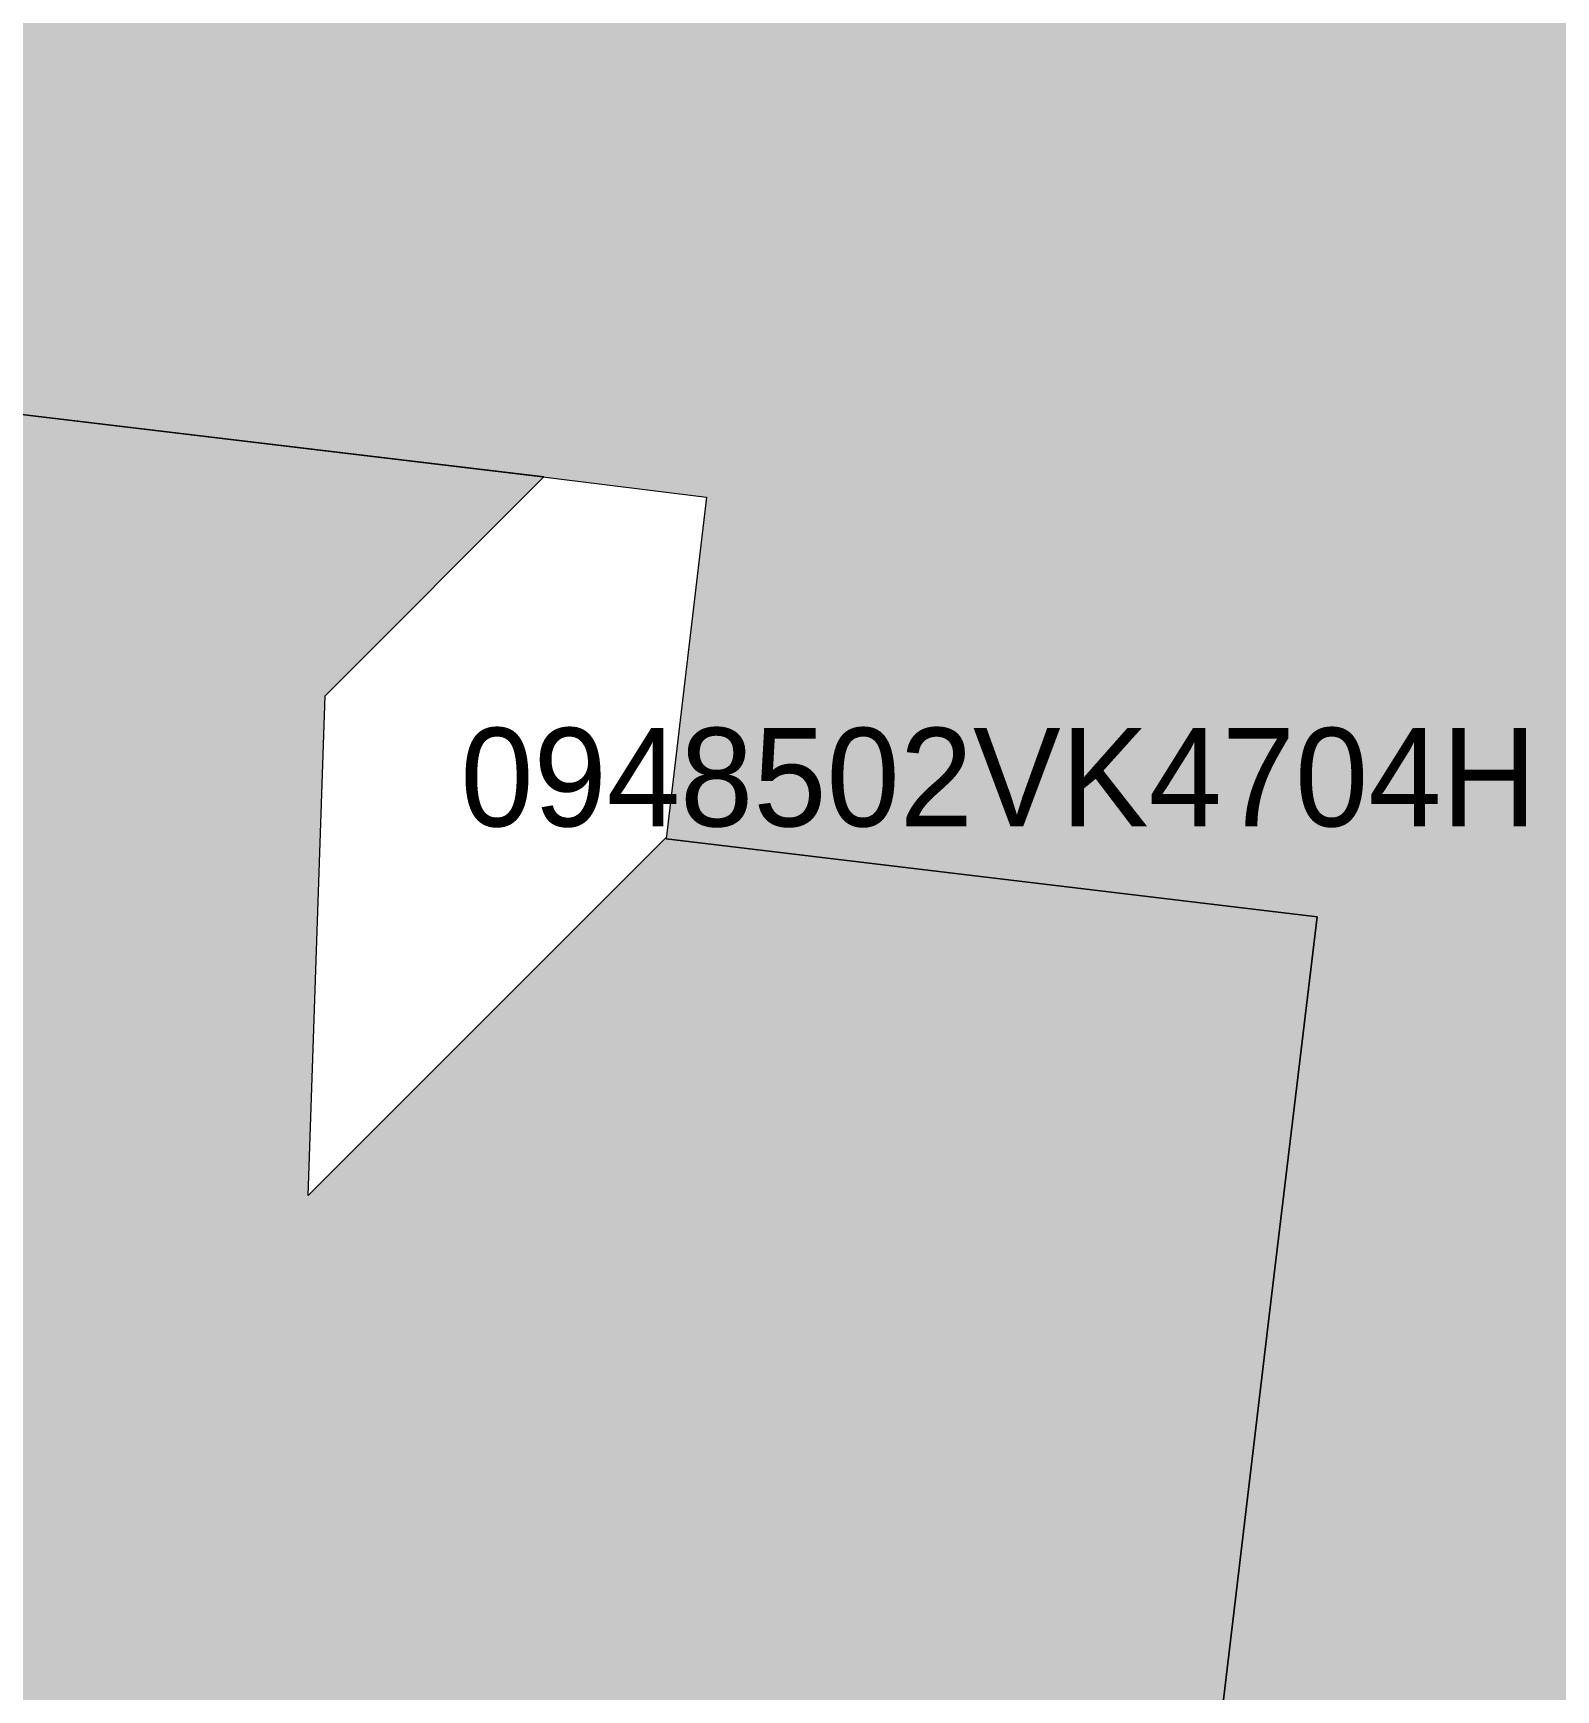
# Model space of a CAD drawing. Header units: metres. Extents: x -6 to 1255, y -2 to 532.
# Drawn here: x 1188.35 to 1203.82, y 237.69 to 254.51 of the extents above; entities that cross this region are included whole.
import ezdxf

# ---------------------------------------------------------------- set-up
doc = ezdxf.new("R2010")
doc.units = ezdxf.units.M
doc.header["$MEASUREMENT"] = 0
for name, color, linetype, lineweight, true_color in [('TPX_BUILDINGS', 7, 'CONTINUOUS', 0, 0x000000), ('TPX_BUILDINGS_HATCH', 7, 'CONTINUOUS', 0, 0xf0f0f0), ('TPX_BUILDINGS_SHADOWS_HATCH', 7, 'CONTINUOUS', 0, 0x000000), ('TPX_BUILDINGS_SHADOWS_OUTLINES', 7, 'CONTINUOUS', 0, 0x000000), ('TPX_CADASTRES_TEXT', 7, 'CONTINUOUS', 0, 0x000000)]:
    doc.layers.add(name, color=color, linetype=linetype, lineweight=lineweight, true_color=true_color)

msp = doc.modelspace()

# ---------------------------------------------------------------- hatches: boundary and pattern name
at = {"layer": 'TPX_BUILDINGS_HATCH'}
msp.add_hatch(color=256, dxfattribs=at).paths.add_polyline_path([(1186.951, 254.605), (1186.559, 250.835), (1193.58, 249.995), (1195.19, 249.795), (1194.78, 246.325), (1201.39, 245.535), (1200.92, 241.625), (1200.14, 235.085), (1200.628, 235.031), (1204.139, 234.64), (1210.078, 233.98), (1211.503, 250.085), (1211.525, 250.336), (1212.098, 256.811), (1200.509, 258.467), (1194.648, 259.305), (1187.538, 260.321), (1187.438, 259.301), (1186.951, 254.605)])
at = {"layer": 'TPX_BUILDINGS_SHADOWS_HATCH'}
msp.add_hatch(color=256, dxfattribs=at).paths.add_polyline_path([(1178.746, 230.704), (1178.448, 222.071), (1179.638, 221.911), (1183.978, 221.331), (1184.038, 222.041), (1184.278, 225.071), (1184.628, 229.561), (1186.818, 229.331), (1187.098, 231.991), (1184.838, 232.221), (1185.188, 236.751), (1200.14, 235.085), (1200.92, 241.625), (1201.39, 245.535), (1194.78, 246.325), (1194.782, 246.345), (1191.142, 242.705), (1191.317, 247.78), (1193.537, 250), (1186.559, 250.835), (1186.248, 247.791), (1185.658, 242.121), (1179.168, 243.041), (1178.958, 236.841), (1178.746, 230.704)])

# ---------------------------------------------------------------- linework, layer by layer
at = {"layer": 'TPX_BUILDINGS', "elevation": 0.042}
msp.add_lwpolyline([(1186.951, 254.605), (1186.559, 250.835), (1193.58, 249.995), (1195.19, 249.795), (1194.78, 246.325), (1201.39, 245.535), (1200.92, 241.625), (1200.14, 235.085), (1200.628, 235.031), (1204.139, 234.64), (1210.078, 233.98), (1211.503, 250.085), (1211.525, 250.336), (1212.098, 256.811), (1200.509, 258.467), (1194.648, 259.305), (1187.538, 260.321), (1187.438, 259.301)], close=True, dxfattribs=at)
at = {"layer": 'TPX_BUILDINGS_SHADOWS_OUTLINES', "elevation": 0.039}
msp.add_lwpolyline([(1178.746, 230.704), (1178.448, 222.071), (1179.638, 221.911), (1183.978, 221.331), (1184.038, 222.041), (1184.278, 225.071), (1184.628, 229.561), (1186.818, 229.331), (1187.098, 231.991), (1184.838, 232.221), (1185.188, 236.751), (1200.14, 235.085), (1200.92, 241.625), (1201.39, 245.535), (1194.78, 246.325), (1194.782, 246.345), (1191.142, 242.705), (1191.317, 247.78), (1193.537, 250), (1186.559, 250.835), (1186.248, 247.791), (1185.658, 242.121), (1179.168, 243.041), (1178.958, 236.841)], close=True, dxfattribs=at)

# ---------------------------------------------------------------- texts
at = {"layer": 'TPX_CADASTRES_TEXT'}
msp.add_text('0948502VK4704H', height=1, dxfattribs=at).set_placement((1192.689, 246.453, 0.024))

doc.saveas('drawing.dxf')
